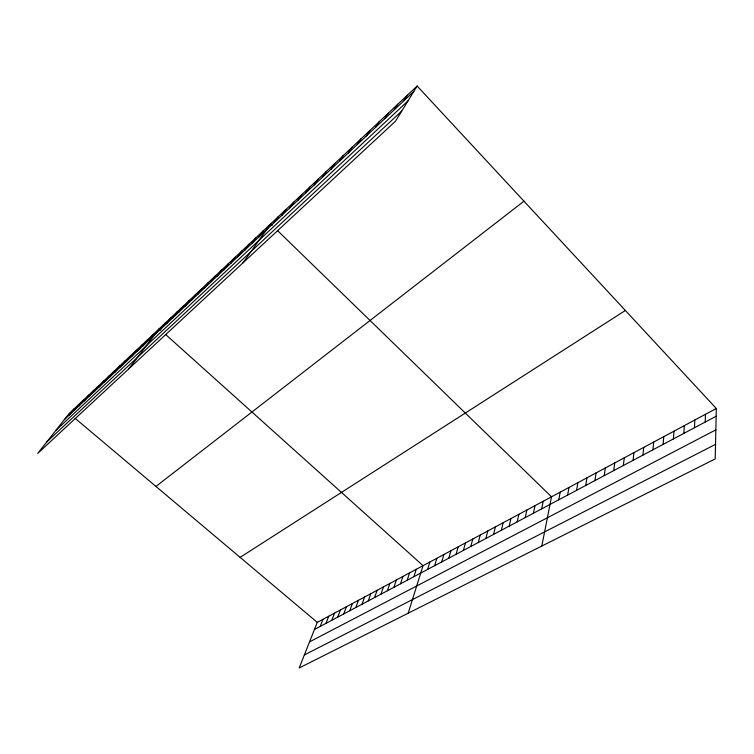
<?xml version="1.0" encoding="UTF-8"?>
<svg xmlns="http://www.w3.org/2000/svg" width="754" height="754" viewBox="0 0 754 754"><rect width="100%" height="100%" fill="white"/><g stroke="black" fill="none" stroke-linecap="round" stroke-linejoin="round"><path stroke-width="1.13" d="M716.3 408.489L715.207 458.903L299.187 667.978L317.274 622.37L716.3 408.489L417.141 86.022L69.274 413.409L37.7 453.427L395.445 121.271L417.141 86.022M705.216 422.042L705.48 414.285M694.462 427.754L694.82 420.006M683.859 433.38L684.312 425.633M673.407 438.932L673.953 431.184M663.105 444.398L663.737 436.66M652.945 449.789L653.661 442.061M642.936 455.105L643.737 447.386M633.058 460.345L633.944 452.636M623.322 465.52L624.284 457.81M613.718 470.619L614.755 462.918M604.246 475.642L605.349 467.961M594.906 480.609L596.084 472.928M585.688 485.501L586.932 477.829M576.593 490.326L577.903 482.673M567.621 495.095L568.997 487.442M558.761 499.789L560.203 492.155M541.806 546.047L551.523 496.811L277.651 230.705M541.645 508.875L543.21 501.269M533.38 513.267L535.001 505.67M525.208 517.602L526.886 510.015M517.15 521.881L518.875 514.313M509.186 526.113L510.967 518.554M501.316 530.288L503.154 522.739M493.55 534.416L495.425 526.876M485.868 538.488L487.8 530.967M478.281 542.512L480.26 535.01M470.788 546.49L472.815 538.997M463.39 550.42L465.454 542.946M456.066 554.313L458.178 546.848M448.837 558.149L450.986 550.693M441.693 561.937L443.88 554.51M434.624 565.689L436.858 558.271M427.641 569.402L429.921 561.994M408.178 613.2L423.051 565.67L165.597 334.474M413.918 576.687L416.265 569.308M407.169 580.269L409.554 572.908M400.506 583.803L402.919 576.461M393.908 587.309L396.359 579.977M387.386 590.768L389.875 583.455M380.94 594.19L383.456 586.895M374.559 597.573L377.113 590.297M368.254 600.929L370.836 593.662M362.014 604.237L364.625 596.989M355.841 607.517L358.48 600.288M349.743 610.759L352.41 603.539M343.701 613.963L346.397 606.763M337.726 617.13L340.45 609.948M331.817 620.269L334.559 613.106M325.964 623.379L328.744 616.225M320.177 626.442L322.976 619.317M404.003 100.631L407.396 95.192M394.342 109.707L397.81 104.212M384.842 118.623L388.376 113.091M375.501 127.407L379.092 121.828M366.303 136.05L369.96 130.423M357.245 144.551L360.968 138.887M348.339 152.921L352.118 147.218M339.573 161.158L343.4 155.418M330.931 169.264L334.823 163.495M322.429 177.247L326.369 171.45M314.06 185.107L318.047 179.282M305.813 192.854L309.856 186.992M297.698 200.479L301.779 194.598M289.696 208L293.824 202.081M281.817 215.399L285.983 209.461M274.051 222.694L278.254 216.728M243.061 262.76L270.648 223.891L272.203 225.408M259.074 236.756L263.363 230.752M251.855 243.533L256.172 237.51M244.739 250.224L249.093 244.183M237.717 256.812L242.1 250.762M230.79 263.325L235.21 257.246M223.966 269.734L228.405 263.646M217.227 276.068L221.695 269.96M210.573 282.307L215.078 276.19M204.014 288.471L208.547 282.345M197.548 294.55L202.1 288.405M191.158 300.544L195.738 294.399M178.632 312.316L183.25 306.143M184.853 306.473L189.452 300.309M172.487 318.084L177.133 311.902M166.427 323.777L171.092 317.594M160.442 329.404L165.117 323.212M128.859 368.791L159.226 328.753L160.819 330.186M148.689 340.431L153.411 334.229M137.237 351.194L141.988 344.983M142.93 345.85L147.661 339.639M131.611 356.472L136.38 350.261M126.059 361.694L130.847 355.473M115.155 371.929L119.961 365.709M120.574 366.84L125.371 360.619M109.801 376.962L114.627 370.732M99.283 386.84L104.127 380.61M104.514 381.929L109.349 375.699M94.118 391.694L98.981 385.464M83.967 401.222L88.849 394.992M89.019 396.481L93.882 390.252M74.052 410.534L78.953 404.304M78.981 405.906L83.873 399.677M69.18 415.115L74.09 408.885M64.363 419.639L413.823 91.413M55.796 430.496L407.98 100.904M46.729 441.985L401.741 111.045M155.946 486.434L523.983 201.186M240.121 557.366L625.377 310.478M314.456 629.486L716.13 416.246M309.536 641.89L715.838 429.865M304.343 654.972L715.527 444.36M75.051 418.272L317.274 622.37"/></g></svg>
